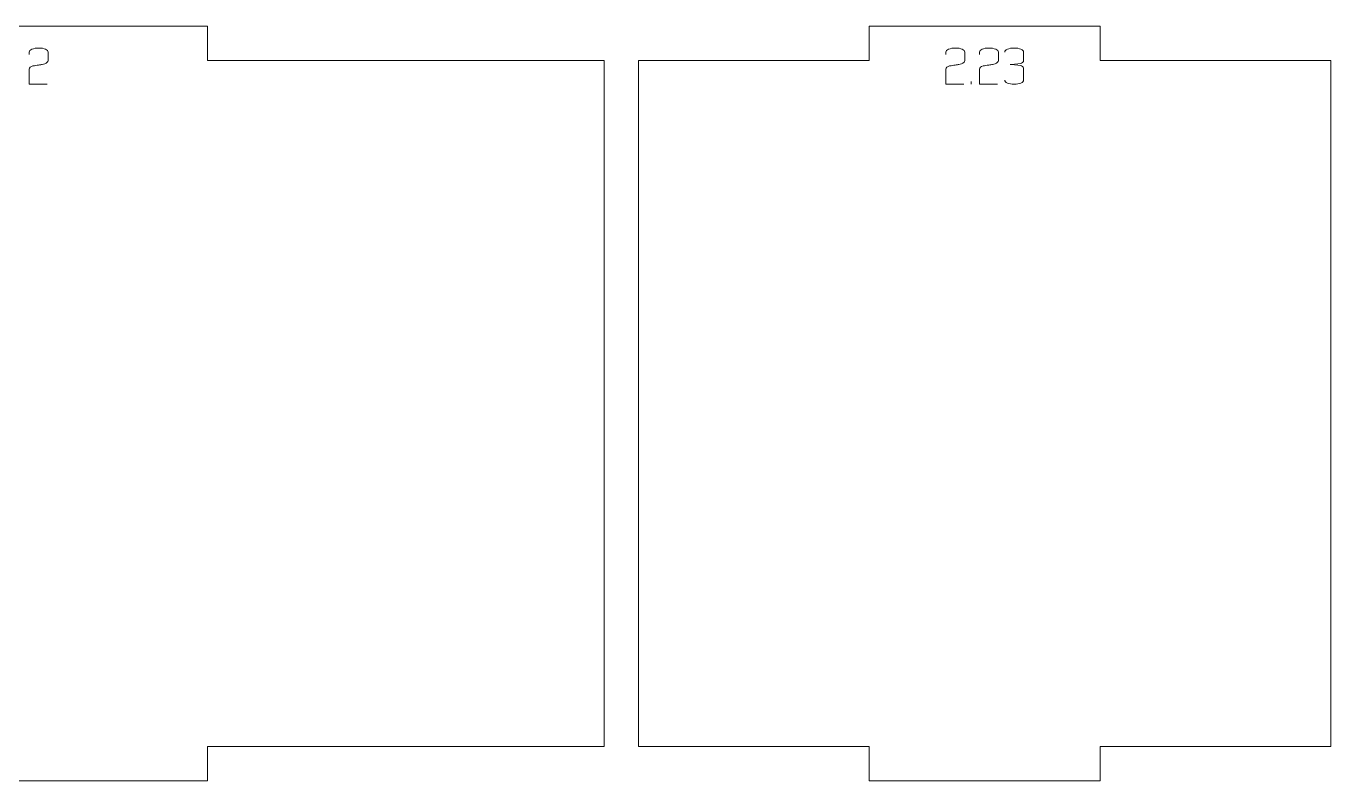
# Model space of a CAD drawing. Header units: centimetres. Extents: x -158 to 228, y -202 to 254.
# Drawn here: x -0.55 to 10.86, y -16.34 to -9.74 of the extents above; entities that cross this region are included whole.
import ezdxf

# ---------------------------------------------------------------- set-up
doc = ezdxf.new("R2010")
doc.units = ezdxf.units.CM
doc.header["$MEASUREMENT"] = 0
doc.layers.add('Capa 1', color=7, linetype='Continuous')

msp = doc.modelspace()

# ---------------------------------------------------------------- hatches: boundary and pattern name
at = {"layer": 'Capa 1', "true_color": 0x3e4095}
h = msp.add_hatch(color=175, dxfattribs=at)
edge = h.paths.add_edge_path()
edge.add_spline(control_points=[(-0.52465, -10.24484), (-0.52465, -10.24484), (-0.52465, -10.1123), (-0.52465, -10.1123), (-0.52373, -10.10038), (-0.51288, -10.09121), (-0.49209, -10.08479), (-0.48353, -10.08417), (-0.47535, -10.08318), (-0.46755, -10.0818), (-0.45976, -10.08043), (-0.45188, -10.07898), (-0.44393, -10.07745), (-0.42926, -10.075), (-0.41802, -10.07301), (-0.41023, -10.07149), (-0.40243, -10.06996), (-0.39486, -10.06797), (-0.38752, -10.06552), (-0.36857, -10.05849), (-0.35909, -10.04947), (-0.35909, -10.03847), (-0.35909, -10.03847), (-0.35909, -9.96371), (-0.35909, -9.96371), (-0.35909, -9.95393), (-0.36696, -9.9456), (-0.38271, -9.93872), (-0.39845, -9.93184), (-0.4181, -9.9284), (-0.44164, -9.9284), (-0.46518, -9.9284), (-0.48483, -9.93184), (-0.50057, -9.93872), (-0.51632, -9.9456), (-0.52419, -9.95393), (-0.52419, -9.96371), (-0.52419, -9.96371), (-0.52419, -9.98618), (-0.52419, -9.98618), (-0.52419, -9.98618), (-0.52419, -9.96371), (-0.52419, -9.96371), (-0.52419, -9.95393), (-0.51632, -9.9456), (-0.50057, -9.93872), (-0.48483, -9.93184), (-0.46518, -9.9284), (-0.44164, -9.9284), (-0.4181, -9.9284), (-0.39845, -9.93184), (-0.38271, -9.93872), (-0.36696, -9.9456), (-0.35909, -9.95393), (-0.35909, -9.96371), (-0.35909, -9.96371), (-0.35909, -10.03847), (-0.35909, -10.03847), (-0.35909, -10.04947), (-0.36857, -10.05849), (-0.38752, -10.06552), (-0.39486, -10.06797), (-0.40243, -10.06996), (-0.41023, -10.07149), (-0.41802, -10.07301), (-0.42926, -10.075), (-0.44393, -10.07745), (-0.45188, -10.07898), (-0.45976, -10.08043), (-0.46755, -10.0818), (-0.47535, -10.08318), (-0.48353, -10.08417), (-0.49209, -10.08479), (-0.51288, -10.09121), (-0.52373, -10.10038), (-0.52465, -10.1123), (-0.52465, -10.1123), (-0.52465, -10.24484), (-0.52465, -10.24484), (-0.52465, -10.24484), (-0.3678, -10.24484), (-0.3678, -10.24484), (-0.3678, -10.24484), (-0.52465, -10.24484), (-0.52465, -10.24484)], knot_values=[0, 0, 0, 0, 0.03571429, 0.03571429, 0.03571429, 0.07142857, 0.07142857, 0.07142857, 0.10714286, 0.10714286, 0.10714286, 0.14285714, 0.14285714, 0.14285714, 0.17857143, 0.17857143, 0.17857143, 0.21428571, 0.21428571, 0.21428571, 0.25, 0.25, 0.25, 0.28571429, 0.28571429, 0.28571429, 0.32142857, 0.32142857, 0.32142857, 0.35714286, 0.35714286, 0.35714286, 0.39285714, 0.39285714, 0.39285714, 0.42857143, 0.42857143, 0.42857143, 0.46428571, 0.46428571, 0.46428571, 0.5, 0.5, 0.5, 0.53571429, 0.53571429, 0.53571429, 0.57142857, 0.57142857, 0.57142857, 0.60714286, 0.60714286, 0.60714286, 0.64285714, 0.64285714, 0.64285714, 0.67857143, 0.67857143, 0.67857143, 0.71428571, 0.71428571, 0.71428571, 0.75, 0.75, 0.75, 0.78571429, 0.78571429, 0.78571429, 0.82142857, 0.82142857, 0.82142857, 0.85714286, 0.85714286, 0.85714286, 0.89285714, 0.89285714, 0.89285714, 0.92857143, 0.92857143, 0.92857143, 0.96428571, 0.96428571, 0.96428571, 1, 1, 1, 1], degree=3, periodic=1)
h = msp.add_hatch(color=175, dxfattribs=at)
edge = h.paths.add_edge_path()
edge.add_spline(control_points=[(7.49246, -10.24484), (7.49246, -10.24484), (7.49246, -10.1123), (7.49246, -10.1123), (7.49338, -10.10038), (7.50423, -10.09121), (7.52502, -10.08479), (7.53358, -10.08417), (7.54176, -10.08318), (7.54956, -10.0818), (7.55735, -10.08043), (7.56523, -10.07898), (7.57318, -10.07745), (7.58785, -10.075), (7.59909, -10.07301), (7.60688, -10.07149), (7.61468, -10.06996), (7.62225, -10.06797), (7.62959, -10.06552), (7.64854, -10.05849), (7.65802, -10.04947), (7.65802, -10.03847), (7.65802, -10.03847), (7.65802, -9.96371), (7.65802, -9.96371), (7.65802, -9.95393), (7.65015, -9.9456), (7.6344, -9.93872), (7.61866, -9.93184), (7.59901, -9.9284), (7.57547, -9.9284), (7.55193, -9.9284), (7.53228, -9.93184), (7.51654, -9.93872), (7.50079, -9.9456), (7.49292, -9.95393), (7.49292, -9.96371), (7.49292, -9.96371), (7.49292, -9.98618), (7.49292, -9.98618), (7.49292, -9.98618), (7.49292, -9.96371), (7.49292, -9.96371), (7.49292, -9.95393), (7.50079, -9.9456), (7.51654, -9.93872), (7.53228, -9.93184), (7.55193, -9.9284), (7.57547, -9.9284), (7.59901, -9.9284), (7.61866, -9.93184), (7.6344, -9.93872), (7.65015, -9.9456), (7.65802, -9.95393), (7.65802, -9.96371), (7.65802, -9.96371), (7.65802, -10.03847), (7.65802, -10.03847), (7.65802, -10.04947), (7.64854, -10.05849), (7.62959, -10.06552), (7.62225, -10.06797), (7.61468, -10.06996), (7.60688, -10.07149), (7.59909, -10.07301), (7.58785, -10.075), (7.57318, -10.07745), (7.56523, -10.07898), (7.55735, -10.08043), (7.54956, -10.0818), (7.54176, -10.08318), (7.53358, -10.08417), (7.52502, -10.08479), (7.50423, -10.09121), (7.49338, -10.10038), (7.49246, -10.1123), (7.49246, -10.1123), (7.49246, -10.24484), (7.49246, -10.24484), (7.49246, -10.24484), (7.64931, -10.24484), (7.64931, -10.24484), (7.64931, -10.24484), (7.49246, -10.24484), (7.49246, -10.24484)], knot_values=[0, 0, 0, 0, 0.03571429, 0.03571429, 0.03571429, 0.07142857, 0.07142857, 0.07142857, 0.10714286, 0.10714286, 0.10714286, 0.14285714, 0.14285714, 0.14285714, 0.17857143, 0.17857143, 0.17857143, 0.21428571, 0.21428571, 0.21428571, 0.25, 0.25, 0.25, 0.28571429, 0.28571429, 0.28571429, 0.32142857, 0.32142857, 0.32142857, 0.35714286, 0.35714286, 0.35714286, 0.39285714, 0.39285714, 0.39285714, 0.42857143, 0.42857143, 0.42857143, 0.46428571, 0.46428571, 0.46428571, 0.5, 0.5, 0.5, 0.53571429, 0.53571429, 0.53571429, 0.57142857, 0.57142857, 0.57142857, 0.60714286, 0.60714286, 0.60714286, 0.64285714, 0.64285714, 0.64285714, 0.67857143, 0.67857143, 0.67857143, 0.71428571, 0.71428571, 0.71428571, 0.75, 0.75, 0.75, 0.78571429, 0.78571429, 0.78571429, 0.82142857, 0.82142857, 0.82142857, 0.85714286, 0.85714286, 0.85714286, 0.89285714, 0.89285714, 0.89285714, 0.92857143, 0.92857143, 0.92857143, 0.96428571, 0.96428571, 0.96428571, 1, 1, 1, 1], degree=3, periodic=1)
h = msp.add_hatch(color=175, dxfattribs=at)
edge = h.paths.add_edge_path()
edge.add_spline(control_points=[(7.78597, -10.24484), (7.78597, -10.24484), (7.78597, -10.1123), (7.78597, -10.1123), (7.78689, -10.10038), (7.79774, -10.09121), (7.81853, -10.08479), (7.82709, -10.08417), (7.83527, -10.08318), (7.84307, -10.0818), (7.85086, -10.08043), (7.85874, -10.07898), (7.86669, -10.07745), (7.88136, -10.075), (7.8926, -10.07301), (7.90039, -10.07149), (7.90819, -10.06996), (7.91576, -10.06797), (7.9231, -10.06552), (7.94205, -10.05849), (7.95153, -10.04947), (7.95153, -10.03847), (7.95153, -10.03847), (7.95153, -9.96371), (7.95153, -9.96371), (7.95153, -9.95393), (7.94366, -9.9456), (7.92791, -9.93872), (7.91217, -9.93184), (7.89252, -9.9284), (7.86898, -9.9284), (7.84544, -9.9284), (7.82579, -9.93184), (7.81005, -9.93872), (7.7943, -9.9456), (7.78643, -9.95393), (7.78643, -9.96371), (7.78643, -9.96371), (7.78643, -9.98618), (7.78643, -9.98618), (7.78643, -9.98618), (7.78643, -9.96371), (7.78643, -9.96371), (7.78643, -9.95393), (7.7943, -9.9456), (7.81005, -9.93872), (7.82579, -9.93184), (7.84544, -9.9284), (7.86898, -9.9284), (7.89252, -9.9284), (7.91217, -9.93184), (7.92791, -9.93872), (7.94366, -9.9456), (7.95153, -9.95393), (7.95153, -9.96371), (7.95153, -9.96371), (7.95153, -10.03847), (7.95153, -10.03847), (7.95153, -10.04947), (7.94205, -10.05849), (7.9231, -10.06552), (7.91576, -10.06797), (7.90819, -10.06996), (7.90039, -10.07149), (7.8926, -10.07301), (7.88136, -10.075), (7.86669, -10.07745), (7.85874, -10.07898), (7.85086, -10.08043), (7.84307, -10.0818), (7.83527, -10.08318), (7.82709, -10.08417), (7.81853, -10.08479), (7.79774, -10.09121), (7.78689, -10.10038), (7.78597, -10.1123), (7.78597, -10.1123), (7.78597, -10.24484), (7.78597, -10.24484), (7.78597, -10.24484), (7.94282, -10.24484), (7.94282, -10.24484), (7.94282, -10.24484), (7.78597, -10.24484), (7.78597, -10.24484)], knot_values=[0, 0, 0, 0, 0.03571429, 0.03571429, 0.03571429, 0.07142857, 0.07142857, 0.07142857, 0.10714286, 0.10714286, 0.10714286, 0.14285714, 0.14285714, 0.14285714, 0.17857143, 0.17857143, 0.17857143, 0.21428571, 0.21428571, 0.21428571, 0.25, 0.25, 0.25, 0.28571429, 0.28571429, 0.28571429, 0.32142857, 0.32142857, 0.32142857, 0.35714286, 0.35714286, 0.35714286, 0.39285714, 0.39285714, 0.39285714, 0.42857143, 0.42857143, 0.42857143, 0.46428571, 0.46428571, 0.46428571, 0.5, 0.5, 0.5, 0.53571429, 0.53571429, 0.53571429, 0.57142857, 0.57142857, 0.57142857, 0.60714286, 0.60714286, 0.60714286, 0.64285714, 0.64285714, 0.64285714, 0.67857143, 0.67857143, 0.67857143, 0.71428571, 0.71428571, 0.71428571, 0.75, 0.75, 0.75, 0.78571429, 0.78571429, 0.78571429, 0.82142857, 0.82142857, 0.82142857, 0.85714286, 0.85714286, 0.85714286, 0.89285714, 0.89285714, 0.89285714, 0.92857143, 0.92857143, 0.92857143, 0.96428571, 0.96428571, 0.96428571, 1, 1, 1, 1], degree=3, periodic=1)
h = msp.add_hatch(color=175, dxfattribs=at)
edge = h.paths.add_edge_path()
edge.add_spline(control_points=[(8.08911, -10.24484), (8.06557, -10.24484), (8.04592, -10.2414), (8.03018, -10.23452), (8.01443, -10.22764), (8.00656, -10.21931), (8.00656, -10.20953), (8.00656, -10.21931), (8.01443, -10.22764), (8.03018, -10.23452), (8.04592, -10.2414), (8.06557, -10.24484), (8.08911, -10.24484), (8.11265, -10.24484), (8.1323, -10.2414), (8.14804, -10.23452), (8.16379, -10.22764), (8.17166, -10.21931), (8.17166, -10.20953), (8.17166, -10.20953), (8.17166, -10.10634), (8.17166, -10.10634), (8.17166, -10.09808), (8.166, -10.0909), (8.15469, -10.08479), (8.14338, -10.07867), (8.11021, -10.07454), (8.05517, -10.0724), (8.1099, -10.06904), (8.14277, -10.06506), (8.15377, -10.06048), (8.16478, -10.05589), (8.17074, -10.0484), (8.17166, -10.03801), (8.17166, -10.03801), (8.17166, -9.96371), (8.17166, -9.96371), (8.17166, -9.95393), (8.16379, -9.9456), (8.14804, -9.93872), (8.1323, -9.93184), (8.11265, -9.9284), (8.08911, -9.9284), (8.06557, -9.9284), (8.04592, -9.93184), (8.03018, -9.93872), (8.01443, -9.9456), (8.00656, -9.95393), (8.00656, -9.96371), (8.00656, -9.95393), (8.01443, -9.9456), (8.03018, -9.93872), (8.04592, -9.93184), (8.06557, -9.9284), (8.08911, -9.9284), (8.11265, -9.9284), (8.1323, -9.93184), (8.14804, -9.93872), (8.16379, -9.9456), (8.17166, -9.95393), (8.17166, -9.96371), (8.17166, -9.96371), (8.17166, -10.03801), (8.17166, -10.03801), (8.17074, -10.0484), (8.16478, -10.05589), (8.15377, -10.06048), (8.14277, -10.06506), (8.1099, -10.06904), (8.05517, -10.0724), (8.11021, -10.07454), (8.14338, -10.07867), (8.15469, -10.08479), (8.166, -10.0909), (8.17166, -10.09808), (8.17166, -10.10634), (8.17166, -10.10634), (8.17166, -10.20953), (8.17166, -10.20953), (8.17166, -10.21931), (8.16379, -10.22764), (8.14804, -10.23452), (8.1323, -10.2414), (8.11265, -10.24484), (8.08911, -10.24484)], knot_values=[0, 0, 0, 0, 0.03571429, 0.03571429, 0.03571429, 0.07142857, 0.07142857, 0.07142857, 0.10714286, 0.10714286, 0.10714286, 0.14285714, 0.14285714, 0.14285714, 0.17857143, 0.17857143, 0.17857143, 0.21428571, 0.21428571, 0.21428571, 0.25, 0.25, 0.25, 0.28571429, 0.28571429, 0.28571429, 0.32142857, 0.32142857, 0.32142857, 0.35714286, 0.35714286, 0.35714286, 0.39285714, 0.39285714, 0.39285714, 0.42857143, 0.42857143, 0.42857143, 0.46428571, 0.46428571, 0.46428571, 0.5, 0.5, 0.5, 0.53571429, 0.53571429, 0.53571429, 0.57142857, 0.57142857, 0.57142857, 0.60714286, 0.60714286, 0.60714286, 0.64285714, 0.64285714, 0.64285714, 0.67857143, 0.67857143, 0.67857143, 0.71428571, 0.71428571, 0.71428571, 0.75, 0.75, 0.75, 0.78571429, 0.78571429, 0.78571429, 0.82142857, 0.82142857, 0.82142857, 0.85714286, 0.85714286, 0.85714286, 0.89285714, 0.89285714, 0.89285714, 0.92857143, 0.92857143, 0.92857143, 0.96428571, 0.96428571, 0.96428571, 1, 1, 1, 1], degree=3, periodic=1)
h = msp.add_hatch(color=175, dxfattribs=at)
edge = h.paths.add_edge_path()
edge.add_spline(control_points=[(7.71305, -10.24484), (7.71305, -10.24484), (7.71305, -10.22237), (7.71305, -10.22237), (7.71305, -10.22237), (7.71305, -10.24484), (7.71305, -10.24484)], knot_values=[0, 0, 0, 0, 0.5, 0.5, 0.5, 1, 1, 1, 1], degree=3, periodic=1)

# ---------------------------------------------------------------- linework, layer by layer
at = {"layer": 'Capa 1', "color": 240, "lineweight": 9}
for points in [[(-5.9018, -10.03684), (-5.9018, -10.03684), (-5.9018, -16.03684), (-5.9018, -16.03684), (-5.9018, -16.03684), (-2.43305, -16.03684), (-2.43305, -16.03684), (-2.43305, -16.03684), (-2.43305, -16.33684), (-2.43305, -16.33684), (-2.43305, -16.33684), (1.03569, -16.33684), (1.03569, -16.33684), (1.03569, -16.33684), (1.03569, -16.03684), (1.03569, -16.03684), (1.03569, -16.03684), (4.50443, -16.03684), (4.50443, -16.03684), (4.50443, -16.03684), (4.50443, -10.03684), (4.50443, -10.03684), (4.50443, -10.03684), (1.03569, -10.03684), (1.03569, -10.03684), (1.03569, -10.03684), (1.03569, -9.73684), (1.03569, -9.73684), (1.03569, -9.73684), (-2.43305, -9.73684), (-2.43305, -9.73684), (-2.43305, -9.73684), (-2.43305, -10.03684), (-2.43305, -10.03684), (-2.43305, -10.03684), (-5.9018, -10.03684), (-5.9018, -10.03684)], [(4.80443, -10.03684), (4.80443, -10.03684), (4.80443, -16.03684), (4.80443, -16.03684), (4.80443, -16.03684), (6.82285, -16.03684), (6.82285, -16.03684), (6.82285, -16.03684), (6.82285, -16.33684), (6.82285, -16.33684), (6.82285, -16.33684), (8.84127, -16.33684), (8.84127, -16.33684), (8.84127, -16.33684), (8.84127, -16.03684), (8.84127, -16.03684), (8.84127, -16.03684), (10.85969, -16.03684), (10.85969, -16.03684), (10.85969, -16.03684), (10.85969, -10.03684), (10.85969, -10.03684), (10.85969, -10.03684), (8.84127, -10.03684), (8.84127, -10.03684), (8.84127, -10.03684), (8.84127, -9.73684), (8.84127, -9.73684), (8.84127, -9.73684), (6.82285, -9.73684), (6.82285, -9.73684), (6.82285, -9.73684), (6.82285, -10.03684), (6.82285, -10.03684), (6.82285, -10.03684), (4.80443, -10.03684), (4.80443, -10.03684)]]:
    msp.add_open_spline(points, degree=3, knots=[0, 0, 0, 0, 0.08333333, 0.08333333, 0.08333333, 0.16666667, 0.16666667, 0.16666667, 0.25, 0.25, 0.25, 0.33333333, 0.33333333, 0.33333333, 0.41666667, 0.41666667, 0.41666667, 0.5, 0.5, 0.5, 0.58333333, 0.58333333, 0.58333333, 0.66666667, 0.66666667, 0.66666667, 0.75, 0.75, 0.75, 0.83333333, 0.83333333, 0.83333333, 0.91666667, 0.91666667, 0.91666667, 1, 1, 1, 1], dxfattribs=at)
at = {"layer": 'Capa 1', "color": 114, "lineweight": 9}
for points, knots in [([(-0.52465, -10.24484), (-0.52465, -10.24484), (-0.52465, -10.1123), (-0.52465, -10.1123), (-0.52373, -10.10038), (-0.51288, -10.09121), (-0.49209, -10.08479), (-0.48353, -10.08417), (-0.47535, -10.08318), (-0.46755, -10.0818), (-0.45976, -10.08043), (-0.45188, -10.07898), (-0.44393, -10.07745), (-0.42926, -10.075), (-0.41802, -10.07301), (-0.41023, -10.07149), (-0.40243, -10.06996), (-0.39486, -10.06797), (-0.38752, -10.06552), (-0.36857, -10.05849), (-0.35909, -10.04947), (-0.35909, -10.03847), (-0.35909, -10.03847), (-0.35909, -9.96371), (-0.35909, -9.96371), (-0.35909, -9.95393), (-0.36696, -9.9456), (-0.38271, -9.93872), (-0.39845, -9.93184), (-0.4181, -9.9284), (-0.44164, -9.9284), (-0.46518, -9.9284), (-0.48483, -9.93184), (-0.50057, -9.93872), (-0.51632, -9.9456), (-0.52419, -9.95393), (-0.52419, -9.96371), (-0.52419, -9.96371), (-0.52419, -9.98618), (-0.52419, -9.98618), (-0.52419, -9.98618), (-0.52419, -9.96371), (-0.52419, -9.96371), (-0.52419, -9.95393), (-0.51632, -9.9456), (-0.50057, -9.93872), (-0.48483, -9.93184), (-0.46518, -9.9284), (-0.44164, -9.9284), (-0.4181, -9.9284), (-0.39845, -9.93184), (-0.38271, -9.93872), (-0.36696, -9.9456), (-0.35909, -9.95393), (-0.35909, -9.96371), (-0.35909, -9.96371), (-0.35909, -10.03847), (-0.35909, -10.03847), (-0.35909, -10.04947), (-0.36857, -10.05849), (-0.38752, -10.06552), (-0.39486, -10.06797), (-0.40243, -10.06996), (-0.41023, -10.07149), (-0.41802, -10.07301), (-0.42926, -10.075), (-0.44393, -10.07745), (-0.45188, -10.07898), (-0.45976, -10.08043), (-0.46755, -10.0818), (-0.47535, -10.08318), (-0.48353, -10.08417), (-0.49209, -10.08479), (-0.51288, -10.09121), (-0.52373, -10.10038), (-0.52465, -10.1123), (-0.52465, -10.1123), (-0.52465, -10.24484), (-0.52465, -10.24484), (-0.52465, -10.24484), (-0.3678, -10.24484), (-0.3678, -10.24484), (-0.3678, -10.24484), (-0.52465, -10.24484), (-0.52465, -10.24484)], [0, 0, 0, 0, 0.03571429, 0.03571429, 0.03571429, 0.07142857, 0.07142857, 0.07142857, 0.10714286, 0.10714286, 0.10714286, 0.14285714, 0.14285714, 0.14285714, 0.17857143, 0.17857143, 0.17857143, 0.21428571, 0.21428571, 0.21428571, 0.25, 0.25, 0.25, 0.28571429, 0.28571429, 0.28571429, 0.32142857, 0.32142857, 0.32142857, 0.35714286, 0.35714286, 0.35714286, 0.39285714, 0.39285714, 0.39285714, 0.42857143, 0.42857143, 0.42857143, 0.46428571, 0.46428571, 0.46428571, 0.5, 0.5, 0.5, 0.53571429, 0.53571429, 0.53571429, 0.57142857, 0.57142857, 0.57142857, 0.60714286, 0.60714286, 0.60714286, 0.64285714, 0.64285714, 0.64285714, 0.67857143, 0.67857143, 0.67857143, 0.71428571, 0.71428571, 0.71428571, 0.75, 0.75, 0.75, 0.78571429, 0.78571429, 0.78571429, 0.82142857, 0.82142857, 0.82142857, 0.85714286, 0.85714286, 0.85714286, 0.89285714, 0.89285714, 0.89285714, 0.92857143, 0.92857143, 0.92857143, 0.96428571, 0.96428571, 0.96428571, 1, 1, 1, 1]), ([(7.49246, -10.24484), (7.49246, -10.24484), (7.49246, -10.1123), (7.49246, -10.1123), (7.49338, -10.10038), (7.50423, -10.09121), (7.52502, -10.08479), (7.53358, -10.08417), (7.54176, -10.08318), (7.54956, -10.0818), (7.55735, -10.08043), (7.56523, -10.07898), (7.57318, -10.07745), (7.58785, -10.075), (7.59909, -10.07301), (7.60688, -10.07149), (7.61468, -10.06996), (7.62225, -10.06797), (7.62959, -10.06552), (7.64854, -10.05849), (7.65802, -10.04947), (7.65802, -10.03847), (7.65802, -10.03847), (7.65802, -9.96371), (7.65802, -9.96371), (7.65802, -9.95393), (7.65015, -9.9456), (7.6344, -9.93872), (7.61866, -9.93184), (7.59901, -9.9284), (7.57547, -9.9284), (7.55193, -9.9284), (7.53228, -9.93184), (7.51654, -9.93872), (7.50079, -9.9456), (7.49292, -9.95393), (7.49292, -9.96371), (7.49292, -9.96371), (7.49292, -9.98618), (7.49292, -9.98618), (7.49292, -9.98618), (7.49292, -9.96371), (7.49292, -9.96371), (7.49292, -9.95393), (7.50079, -9.9456), (7.51654, -9.93872), (7.53228, -9.93184), (7.55193, -9.9284), (7.57547, -9.9284), (7.59901, -9.9284), (7.61866, -9.93184), (7.6344, -9.93872), (7.65015, -9.9456), (7.65802, -9.95393), (7.65802, -9.96371), (7.65802, -9.96371), (7.65802, -10.03847), (7.65802, -10.03847), (7.65802, -10.04947), (7.64854, -10.05849), (7.62959, -10.06552), (7.62225, -10.06797), (7.61468, -10.06996), (7.60688, -10.07149), (7.59909, -10.07301), (7.58785, -10.075), (7.57318, -10.07745), (7.56523, -10.07898), (7.55735, -10.08043), (7.54956, -10.0818), (7.54176, -10.08318), (7.53358, -10.08417), (7.52502, -10.08479), (7.50423, -10.09121), (7.49338, -10.10038), (7.49246, -10.1123), (7.49246, -10.1123), (7.49246, -10.24484), (7.49246, -10.24484), (7.49246, -10.24484), (7.64931, -10.24484), (7.64931, -10.24484), (7.64931, -10.24484), (7.49246, -10.24484), (7.49246, -10.24484)], [0, 0, 0, 0, 0.03571429, 0.03571429, 0.03571429, 0.07142857, 0.07142857, 0.07142857, 0.10714286, 0.10714286, 0.10714286, 0.14285714, 0.14285714, 0.14285714, 0.17857143, 0.17857143, 0.17857143, 0.21428571, 0.21428571, 0.21428571, 0.25, 0.25, 0.25, 0.28571429, 0.28571429, 0.28571429, 0.32142857, 0.32142857, 0.32142857, 0.35714286, 0.35714286, 0.35714286, 0.39285714, 0.39285714, 0.39285714, 0.42857143, 0.42857143, 0.42857143, 0.46428571, 0.46428571, 0.46428571, 0.5, 0.5, 0.5, 0.53571429, 0.53571429, 0.53571429, 0.57142857, 0.57142857, 0.57142857, 0.60714286, 0.60714286, 0.60714286, 0.64285714, 0.64285714, 0.64285714, 0.67857143, 0.67857143, 0.67857143, 0.71428571, 0.71428571, 0.71428571, 0.75, 0.75, 0.75, 0.78571429, 0.78571429, 0.78571429, 0.82142857, 0.82142857, 0.82142857, 0.85714286, 0.85714286, 0.85714286, 0.89285714, 0.89285714, 0.89285714, 0.92857143, 0.92857143, 0.92857143, 0.96428571, 0.96428571, 0.96428571, 1, 1, 1, 1]), ([(7.78597, -10.24484), (7.78597, -10.24484), (7.78597, -10.1123), (7.78597, -10.1123), (7.78689, -10.10038), (7.79774, -10.09121), (7.81853, -10.08479), (7.82709, -10.08417), (7.83527, -10.08318), (7.84307, -10.0818), (7.85086, -10.08043), (7.85874, -10.07898), (7.86669, -10.07745), (7.88136, -10.075), (7.8926, -10.07301), (7.90039, -10.07149), (7.90819, -10.06996), (7.91576, -10.06797), (7.9231, -10.06552), (7.94205, -10.05849), (7.95153, -10.04947), (7.95153, -10.03847), (7.95153, -10.03847), (7.95153, -9.96371), (7.95153, -9.96371), (7.95153, -9.95393), (7.94366, -9.9456), (7.92791, -9.93872), (7.91217, -9.93184), (7.89252, -9.9284), (7.86898, -9.9284), (7.84544, -9.9284), (7.82579, -9.93184), (7.81005, -9.93872), (7.7943, -9.9456), (7.78643, -9.95393), (7.78643, -9.96371), (7.78643, -9.96371), (7.78643, -9.98618), (7.78643, -9.98618), (7.78643, -9.98618), (7.78643, -9.96371), (7.78643, -9.96371), (7.78643, -9.95393), (7.7943, -9.9456), (7.81005, -9.93872), (7.82579, -9.93184), (7.84544, -9.9284), (7.86898, -9.9284), (7.89252, -9.9284), (7.91217, -9.93184), (7.92791, -9.93872), (7.94366, -9.9456), (7.95153, -9.95393), (7.95153, -9.96371), (7.95153, -9.96371), (7.95153, -10.03847), (7.95153, -10.03847), (7.95153, -10.04947), (7.94205, -10.05849), (7.9231, -10.06552), (7.91576, -10.06797), (7.90819, -10.06996), (7.90039, -10.07149), (7.8926, -10.07301), (7.88136, -10.075), (7.86669, -10.07745), (7.85874, -10.07898), (7.85086, -10.08043), (7.84307, -10.0818), (7.83527, -10.08318), (7.82709, -10.08417), (7.81853, -10.08479), (7.79774, -10.09121), (7.78689, -10.10038), (7.78597, -10.1123), (7.78597, -10.1123), (7.78597, -10.24484), (7.78597, -10.24484), (7.78597, -10.24484), (7.94282, -10.24484), (7.94282, -10.24484), (7.94282, -10.24484), (7.78597, -10.24484), (7.78597, -10.24484)], [0, 0, 0, 0, 0.03571429, 0.03571429, 0.03571429, 0.07142857, 0.07142857, 0.07142857, 0.10714286, 0.10714286, 0.10714286, 0.14285714, 0.14285714, 0.14285714, 0.17857143, 0.17857143, 0.17857143, 0.21428571, 0.21428571, 0.21428571, 0.25, 0.25, 0.25, 0.28571429, 0.28571429, 0.28571429, 0.32142857, 0.32142857, 0.32142857, 0.35714286, 0.35714286, 0.35714286, 0.39285714, 0.39285714, 0.39285714, 0.42857143, 0.42857143, 0.42857143, 0.46428571, 0.46428571, 0.46428571, 0.5, 0.5, 0.5, 0.53571429, 0.53571429, 0.53571429, 0.57142857, 0.57142857, 0.57142857, 0.60714286, 0.60714286, 0.60714286, 0.64285714, 0.64285714, 0.64285714, 0.67857143, 0.67857143, 0.67857143, 0.71428571, 0.71428571, 0.71428571, 0.75, 0.75, 0.75, 0.78571429, 0.78571429, 0.78571429, 0.82142857, 0.82142857, 0.82142857, 0.85714286, 0.85714286, 0.85714286, 0.89285714, 0.89285714, 0.89285714, 0.92857143, 0.92857143, 0.92857143, 0.96428571, 0.96428571, 0.96428571, 1, 1, 1, 1]), ([(8.08911, -10.24484), (8.06557, -10.24484), (8.04592, -10.2414), (8.03018, -10.23452), (8.01443, -10.22764), (8.00656, -10.21931), (8.00656, -10.20953), (8.00656, -10.21931), (8.01443, -10.22764), (8.03018, -10.23452), (8.04592, -10.2414), (8.06557, -10.24484), (8.08911, -10.24484), (8.11265, -10.24484), (8.1323, -10.2414), (8.14804, -10.23452), (8.16379, -10.22764), (8.17166, -10.21931), (8.17166, -10.20953), (8.17166, -10.20953), (8.17166, -10.10634), (8.17166, -10.10634), (8.17166, -10.09808), (8.166, -10.0909), (8.15469, -10.08479), (8.14338, -10.07867), (8.11021, -10.07454), (8.05517, -10.0724), (8.1099, -10.06904), (8.14277, -10.06506), (8.15377, -10.06048), (8.16478, -10.05589), (8.17074, -10.0484), (8.17166, -10.03801), (8.17166, -10.03801), (8.17166, -9.96371), (8.17166, -9.96371), (8.17166, -9.95393), (8.16379, -9.9456), (8.14804, -9.93872), (8.1323, -9.93184), (8.11265, -9.9284), (8.08911, -9.9284), (8.06557, -9.9284), (8.04592, -9.93184), (8.03018, -9.93872), (8.01443, -9.9456), (8.00656, -9.95393), (8.00656, -9.96371), (8.00656, -9.95393), (8.01443, -9.9456), (8.03018, -9.93872), (8.04592, -9.93184), (8.06557, -9.9284), (8.08911, -9.9284), (8.11265, -9.9284), (8.1323, -9.93184), (8.14804, -9.93872), (8.16379, -9.9456), (8.17166, -9.95393), (8.17166, -9.96371), (8.17166, -9.96371), (8.17166, -10.03801), (8.17166, -10.03801), (8.17074, -10.0484), (8.16478, -10.05589), (8.15377, -10.06048), (8.14277, -10.06506), (8.1099, -10.06904), (8.05517, -10.0724), (8.11021, -10.07454), (8.14338, -10.07867), (8.15469, -10.08479), (8.166, -10.0909), (8.17166, -10.09808), (8.17166, -10.10634), (8.17166, -10.10634), (8.17166, -10.20953), (8.17166, -10.20953), (8.17166, -10.21931), (8.16379, -10.22764), (8.14804, -10.23452), (8.1323, -10.2414), (8.11265, -10.24484), (8.08911, -10.24484)], [0, 0, 0, 0, 0.03571429, 0.03571429, 0.03571429, 0.07142857, 0.07142857, 0.07142857, 0.10714286, 0.10714286, 0.10714286, 0.14285714, 0.14285714, 0.14285714, 0.17857143, 0.17857143, 0.17857143, 0.21428571, 0.21428571, 0.21428571, 0.25, 0.25, 0.25, 0.28571429, 0.28571429, 0.28571429, 0.32142857, 0.32142857, 0.32142857, 0.35714286, 0.35714286, 0.35714286, 0.39285714, 0.39285714, 0.39285714, 0.42857143, 0.42857143, 0.42857143, 0.46428571, 0.46428571, 0.46428571, 0.5, 0.5, 0.5, 0.53571429, 0.53571429, 0.53571429, 0.57142857, 0.57142857, 0.57142857, 0.60714286, 0.60714286, 0.60714286, 0.64285714, 0.64285714, 0.64285714, 0.67857143, 0.67857143, 0.67857143, 0.71428571, 0.71428571, 0.71428571, 0.75, 0.75, 0.75, 0.78571429, 0.78571429, 0.78571429, 0.82142857, 0.82142857, 0.82142857, 0.85714286, 0.85714286, 0.85714286, 0.89285714, 0.89285714, 0.89285714, 0.92857143, 0.92857143, 0.92857143, 0.96428571, 0.96428571, 0.96428571, 1, 1, 1, 1]), ([(7.71305, -10.24484), (7.71305, -10.24484), (7.71305, -10.22237), (7.71305, -10.22237), (7.71305, -10.22237), (7.71305, -10.24484), (7.71305, -10.24484)], [0, 0, 0, 0, 0.5, 0.5, 0.5, 1, 1, 1, 1])]:
    msp.add_open_spline(points, degree=3, knots=knots, dxfattribs=at)

doc.saveas('drawing.dxf')
